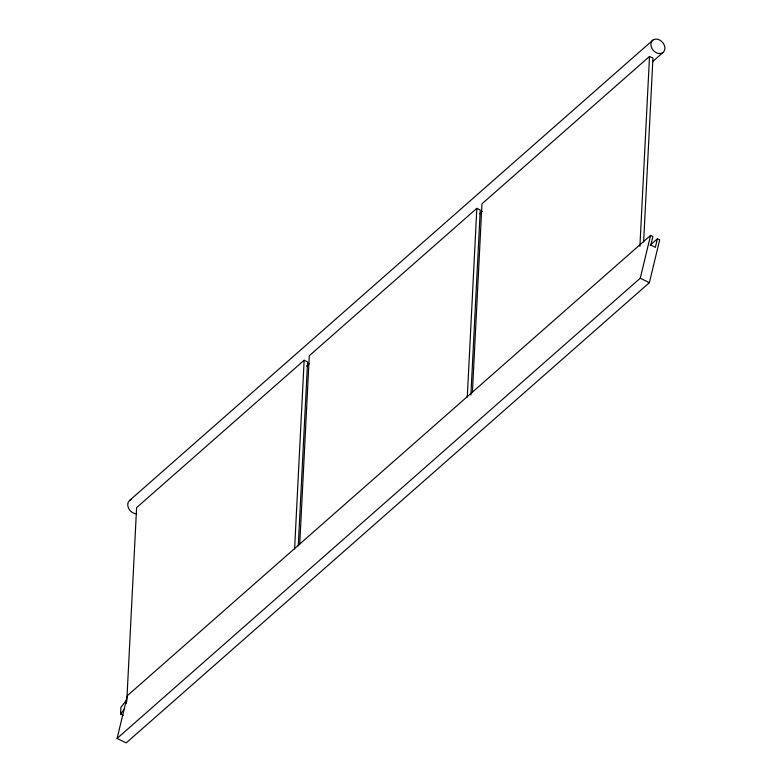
<?xml version="1.0" encoding="UTF-8"?>
<svg xmlns="http://www.w3.org/2000/svg" width="782" height="782" viewBox="0 0 782 782"><rect width="100%" height="100%" fill="white"/><g stroke="black" fill="none" stroke-linecap="round" stroke-linejoin="round"><path stroke-width="1.17" d="M123.273 715.344L120.536 713.995L120.878 707.299L126.381 700.32L126.215 703.673M126.792 701.229L136.596 507.635L304.159 360.238L307.58 361.91L298.265 545.768M294.599 548.964L304.159 360.238M299.721 544.458L309.281 355.732L476.844 208.335L480.256 210.006L470.881 395.076M467.284 397.051L476.844 208.335M472.396 392.554L481.956 203.828L649.519 56.421L652.941 58.103L643.625 241.951M639.901 246.369L649.519 56.421M117.095 738.433L127.417 695.628L650.575 235.411L652.862 236.526L650.79 245.089L655.355 247.327L657.418 238.764L659.695 239.879L649.373 282.683L126.205 742.9L117.095 738.433L640.263 278.206L650.575 235.411M120.536 713.995L124.67 708.766M129.665 500.392L652.823 40.165M306.564 366.044L309.31 363.62M479.728 213.711L482.474 211.287M652.892 61.377L662.97 52.511A7.996 6.139 48.7 0 0 659.549 39.97A7.996 6.139 48.7 0 0 651.171 46.539A7.996 6.139 48.7 0 0 662.97 52.511M650.086 245.206L657.418 238.764M640.263 278.206L649.373 282.683M136.713 513.803A7.996 6.139 48.7 0 1 128.326 507.704A7.996 6.139 48.7 0 1 131.083 499.62"/></g></svg>
